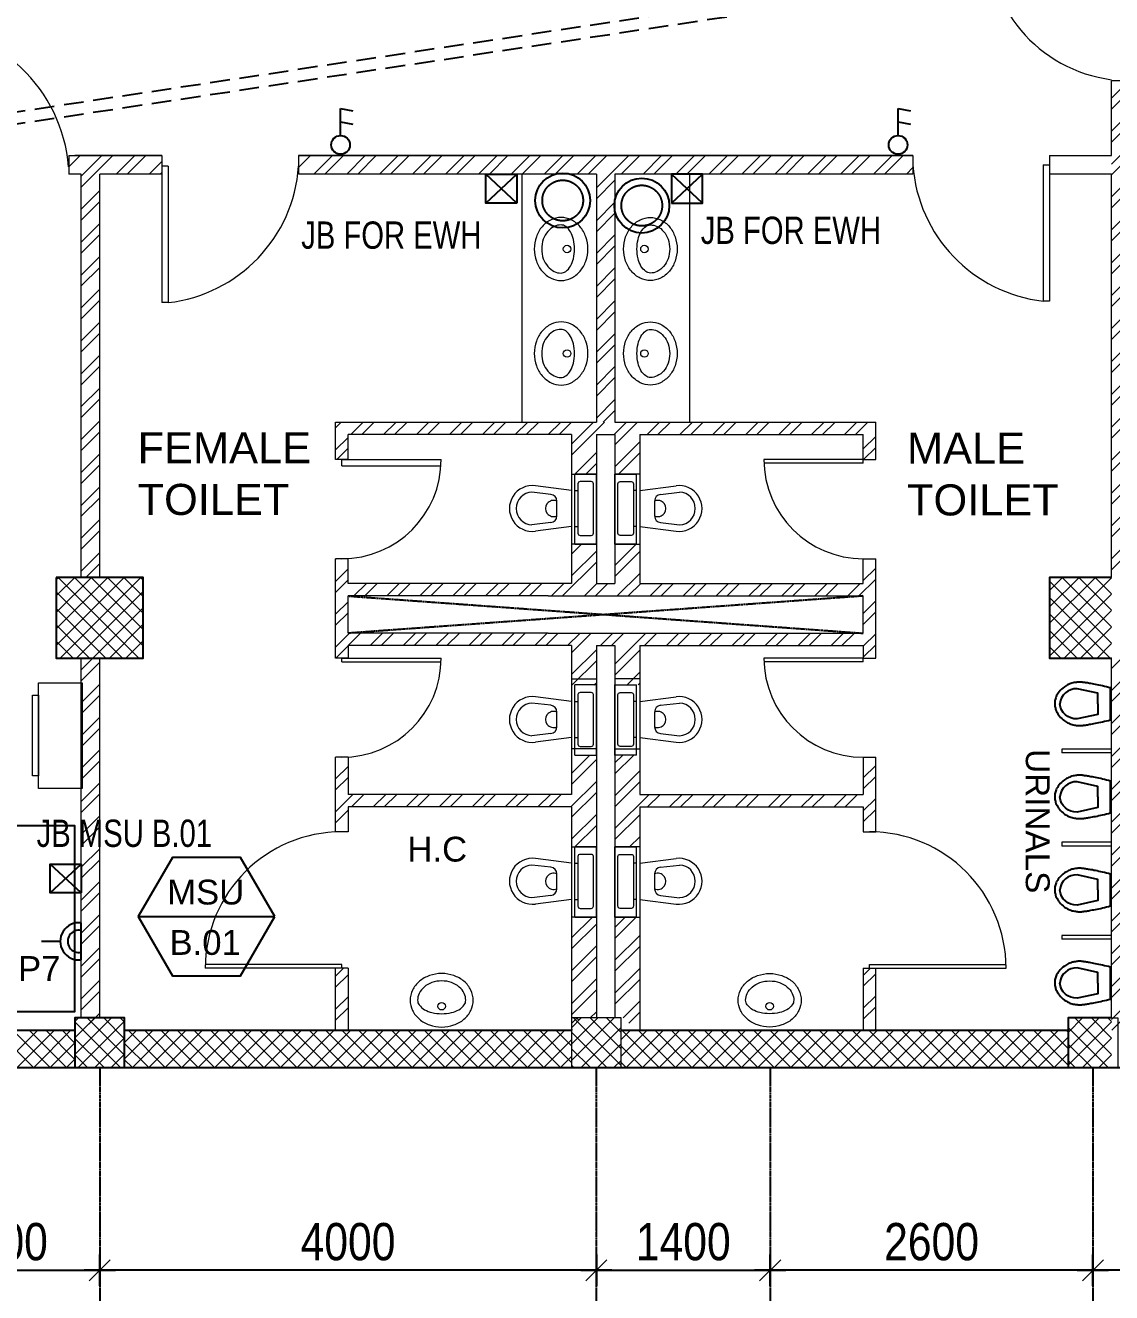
# Model space of a CAD drawing. Header units: inches. Extents: x 1070672 to 1191887, y 326920 to 401493.
# Drawn here: x 1112480 to 1121229, y 337745 to 347957 of the extents above; entities that cross this region are included whole.
import ezdxf

# ---------------------------------------------------------------- set-up
doc = ezdxf.new("R2010")
doc.units = ezdxf.units.IN
doc.header["$MEASUREMENT"] = 0
for name, pattern in [('CENTER', [50.8, 31.75, -6.35, 6.35, -6.35]), ('DOT2', [3.175, 0, -3.175]), ('HIDDEN', [9.525, 6.35, -3.175])]:
    doc.linetypes.add(name, pattern=pattern)
for name, color, linetype, lineweight in [('A-BLOCK', 43, 'Continuous', 13), ('A-CORD.PLUMB', 44, 'Continuous', 13), ('A-DOOR', 10, 'Continuous', 15), ('A-HATCH CONCRETE', 254, 'Continuous', 5), ('wall hatch', 252, 'Continuous', 0)]:
    doc.layers.add(name, color=color, linetype=linetype, lineweight=lineweight)
for name, color, linetype in [('AC-TEXT Equipment', 3, 'Continuous'), ('Axis', 9, 'CENTER'), ('dim-axis', 15, 'Continuous'), ('FFNEW', 252, 'Continuous'), ('LGT ELEC', 252, 'Continuous'), ('P-PIPE-DRA', 40, 'Continuous'), ('POWER', 71, 'Continuous'), ('POWER TEXT', 2, 'Continuous'), ('POWER-CIR-NO', 2, 'Continuous'), ('S-COL', 210, 'Continuous'), ('S-WALL', 1, 'Continuous'), ('SHAFT', 7, 'Continuous'), ('TAXT', 3, 'Continuous'), ('TEXT', 181, 'Continuous'), ('TOI', 30, 'Continuous')]:
    doc.layers.add(name, color=color, linetype=linetype)
doc.styles.add('ARIAL', font='ARIALN.TTF')
doc.styles.add('M1', font='multplno.shx', dxfattribs={"height": 0.2})
doc.styles.add('style1', font='arial.ttf')
doc.dimstyles.new('DIM-100', dxfattribs={"dimscale": 150, "dimtxt": 2, "dimasz": 1, "dimexe": 0.75, "dimexo": 1, "dimgap": 0.5, "dimtad": 1, "dimdec": 0, "dimzin": 11, "dimdsep": 46, "dimtxsty": 'ARIAL', "dimblk": 'R', "dimcen": 2.5, "dimdle": 1, "dimclrd": 256, "dimclre": 256, "dimclrt": 256, "dimazin": 0, "dimtfac": 1, "dimtdec": 0, "dimtix": 1, "dimtmove": 2, "dimatfit": 3, "dimldrblk": 'R', "dimtolj": 1, "dimtzin": 3, "dimlwd": -1, "dimlwe": 13, "dimarcsym": 0})
pattern_1 = [(45, (1099685.86, -131866.8), (-132.58252, 132.58252), []), (45, (1099774.24, -131866.8), (-132.58252, 132.58252), [])]
pattern_2 = [(45, (1099685.86, -131866.81), (-66.29126, 66.29126), []), (135, (1099685.86, -131866.81), (-66.29126, -66.29126), [])]
pattern_3 = [(45, (1099685.23, -131866.81), (-66.29126, 66.29126), []), (135, (1099685.23, -131866.81), (-66.29126, -66.29126), [])]

# ---------------------------------------------------------------- blocks, each defined once
blk = doc.blocks.new('R')
for p, q in [((0, -1.05), (0, 1.05)), ((-1.05, 0), (1.05, 0))]:
    blk.add_line(p, q)
at = {"color": 4, "lineweight": 13}
blk.add_line((-0.707, -0.707), (0.707, 0.707), dxfattribs=at)
blk = doc.blocks.new('*D95')
at = {"layer": 'Defpoints', "color": 0, "transparency": 16777216}
for p in [(1422494, 561167), (1424094, 561167), (1424094, 560825)]:
    blk.add_point(p, dxfattribs=at)
at = {"layer": 'dim-axis', "color": 251, "linetype": 'DOT2', "lineweight": 13, "transparency": 16777216}
for p, q in [((1422494, 561017), (1422494, 560712)), ((1424094, 561017), (1424094, 560712))]:
    blk.add_line(p, q, dxfattribs=at)
at = {"layer": 'dim-axis', "color": 251, "transparency": 16777216}
blk.add_line((1422614, 560825), (1423974, 560825), dxfattribs=at)
at = {"layer": 'dim-axis', "color": 251, "transparency": 16777216, "xscale": 120, "yscale": 120, "zscale": 120, "rotation": 180}
blk.add_blockref('R', (1422494, 560825), dxfattribs=at)
at = {"layer": 'dim-axis', "color": 251, "transparency": 16777216, "xscale": 120, "yscale": 120, "zscale": 120}
blk.add_blockref('R', (1424094, 560825), dxfattribs=at)
at = {"layer": 'dim-axis', "color": 251, "transparency": 16777216, "insert": (1423294, 561053), "char_height": 300, "attachment_point": 5, "style": 'ARIAL'}
blk.add_mtext('\\A1;1600', dxfattribs=at)
blk = doc.blocks.new('*D96')
at = {"layer": 'Defpoints', "color": 0, "transparency": 16777216}
for p in [(1429494, 561274), (1428094, 561167), (1429494, 560825)]:
    blk.add_point(p, dxfattribs=at)
at = {"layer": 'dim-axis', "color": 251, "linetype": 'DOT2', "lineweight": 13, "transparency": 16777216}
for p, q in [((1429494, 561124), (1429494, 560712)), ((1428094, 561017), (1428094, 560712))]:
    blk.add_line(p, q, dxfattribs=at)
at = {"layer": 'dim-axis', "color": 251, "transparency": 16777216}
blk.add_line((1428214, 560825), (1429374, 560825), dxfattribs=at)
at = {"layer": 'dim-axis', "color": 251, "transparency": 16777216, "xscale": 120, "yscale": 120, "zscale": 120, "rotation": 180}
blk.add_blockref('R', (1428094, 560825), dxfattribs=at)
at = {"layer": 'dim-axis', "color": 251, "transparency": 16777216, "xscale": 120, "yscale": 120, "zscale": 120}
blk.add_blockref('R', (1429494, 560825), dxfattribs=at)
at = {"layer": 'dim-axis', "color": 251, "transparency": 16777216, "insert": (1428794, 561053), "char_height": 300, "attachment_point": 5, "style": 'ARIAL'}
blk.add_mtext('\\A1;1400', dxfattribs=at)
blk = doc.blocks.new('*D124')
at = {"layer": 'Defpoints', "color": 0, "transparency": 16777216}
for p in [(1432094, 561773), (1436094, 561773), (1432094, 560825)]:
    blk.add_point(p, dxfattribs=at)
at = {"layer": 'dim-axis', "color": 251, "linetype": 'DOT2', "lineweight": 13, "transparency": 16777216}
for p, q in [((1432094, 561623), (1432094, 560712)), ((1436094, 561623), (1436094, 560712))]:
    blk.add_line(p, q, dxfattribs=at)
at = {"layer": 'dim-axis', "color": 251, "transparency": 16777216}
blk.add_line((1435974, 560825), (1432214, 560825), dxfattribs=at)
at = {"layer": 'dim-axis', "color": 251, "transparency": 16777216, "xscale": 120, "yscale": 120, "zscale": 120, "rotation": 180}
blk.add_blockref('R', (1432094, 560825), dxfattribs=at)
at = {"layer": 'dim-axis', "color": 251, "transparency": 16777216, "xscale": 120, "yscale": 120, "zscale": 120}
blk.add_blockref('R', (1436094, 560825), dxfattribs=at)
at = {"layer": 'dim-axis', "color": 251, "transparency": 16777216, "insert": (1434094, 561053), "char_height": 300, "attachment_point": 5, "style": 'ARIAL'}
blk.add_mtext('\\A1;4000', dxfattribs=at)
blk = doc.blocks.new('*D125')
at = {"layer": 'Defpoints', "color": 0, "transparency": 16777216}
for p in [(1429494, 561773), (1432094, 561773), (1429494, 560825)]:
    blk.add_point(p, dxfattribs=at)
at = {"layer": 'dim-axis', "color": 251, "linetype": 'DOT2', "lineweight": 13, "transparency": 16777216}
for p, q in [((1429494, 561623), (1429494, 560712)), ((1432094, 561623), (1432094, 560712))]:
    blk.add_line(p, q, dxfattribs=at)
at = {"layer": 'dim-axis', "color": 251, "transparency": 16777216}
blk.add_line((1431974, 560825), (1429614, 560825), dxfattribs=at)
at = {"layer": 'dim-axis', "color": 251, "transparency": 16777216, "xscale": 120, "yscale": 120, "zscale": 120, "rotation": 180}
blk.add_blockref('R', (1429494, 560825), dxfattribs=at)
at = {"layer": 'dim-axis', "color": 251, "transparency": 16777216, "xscale": 120, "yscale": 120, "zscale": 120}
blk.add_blockref('R', (1432094, 560825), dxfattribs=at)
at = {"layer": 'dim-axis', "color": 251, "transparency": 16777216, "insert": (1430794, 561053), "char_height": 300, "attachment_point": 5, "style": 'ARIAL'}
blk.add_mtext('\\A1;2600', dxfattribs=at)
blk = doc.blocks.new('*D126')
at = {"layer": 'Defpoints', "color": 0, "transparency": 16777216}
for p in [(1424094, 561773), (1428094, 561773), (1424094, 560825)]:
    blk.add_point(p, dxfattribs=at)
at = {"layer": 'dim-axis', "color": 251, "linetype": 'DOT2', "lineweight": 13, "transparency": 16777216}
for p, q in [((1424094, 561623), (1424094, 560712)), ((1428094, 561623), (1428094, 560712))]:
    blk.add_line(p, q, dxfattribs=at)
at = {"layer": 'dim-axis', "color": 251, "transparency": 16777216}
blk.add_line((1427974, 560825), (1424214, 560825), dxfattribs=at)
at = {"layer": 'dim-axis', "color": 251, "transparency": 16777216, "xscale": 120, "yscale": 120, "zscale": 120, "rotation": 180}
blk.add_blockref('R', (1424094, 560825), dxfattribs=at)
at = {"layer": 'dim-axis', "color": 251, "transparency": 16777216, "xscale": 120, "yscale": 120, "zscale": 120}
blk.add_blockref('R', (1428094, 560825), dxfattribs=at)
at = {"layer": 'dim-axis', "color": 251, "transparency": 16777216, "insert": (1426094, 561053), "char_height": 300, "attachment_point": 5, "style": 'ARIAL'}
blk.add_mtext('\\A1;4000', dxfattribs=at)
blk = doc.blocks.new('STGHG')
at = {"layer": 'A-DOOR'}
h = blk.add_hatch(dxfattribs=at)
h.set_pattern_fill('ANSI32', color=254, scale=500)
h.set_pattern_definition(pattern_1)
h.paths.add_polyline_path([(1117229, 283820), (1117079, 283820), (1117079, 281820), (1117229, 281820)])
h = blk.add_hatch(dxfattribs=at)
h.set_pattern_fill('ANSI37', color=254, scale=750)
h.set_pattern_definition([(45, (1099624.97, -131866.81), (-66.29126, 66.29126), []), (135, (1099624.97, -131866.81), (-66.29126, -66.29126), [])])
h.paths.add_polyline_path([(1116879, 276620), (1117279, 276620), (1117279, 277020), (1116879, 277020)])
at = {"layer": 'A-HATCH CONCRETE'}
h = blk.add_hatch(dxfattribs=at)
h.set_pattern_fill('ANSI37', color=254, scale=750)
h.set_pattern_definition(pattern_2)
h.paths.add_polyline_path([(1112729, 280570), (1112729, 279920), (1113429, 279920), (1113429, 280570)])
h = blk.add_hatch(dxfattribs=at)
h.set_pattern_fill('ANSI37', color=254, scale=750)
h.set_pattern_definition(pattern_2)
h.paths.add_polyline_path([(1121229, 280570), (1120729, 280570), (1120729, 279920), (1121229, 279920)])
h = blk.add_hatch(dxfattribs=at)
h.set_pattern_fill('ANSI37', color=254, scale=750)
h.set_pattern_definition(pattern_3)
h.paths.add_polyline_path([(1112879, 276620), (1113279, 276620), (1113279, 277020), (1112879, 277020)])
h = blk.add_hatch(dxfattribs=at)
h.set_pattern_fill('ANSI37', color=254, scale=750)
h.set_pattern_definition(pattern_3)
h.paths.add_polyline_path([(1121229, 276620), (1121229, 277020), (1120879, 277020), (1120879, 276620)])
at = {"layer": 'wall hatch', "ltscale": 500}
h = blk.add_hatch(dxfattribs=at)
h.set_pattern_fill('ANSI32', color=254, scale=500)
h.set_pattern_definition(pattern_1)
h.paths.add_polyline_path([(1113079, 283820), (1113579, 283820), (1113579, 283971), (1113043, 283970), (1112829, 283970), (1112829, 283820), (1112929, 283820), (1112929, 280570), (1113079, 280566)])
h = blk.add_hatch(dxfattribs=at)
h.set_pattern_fill('ANSI32', color=254, scale=500)
h.set_pattern_definition(pattern_1)
h.paths.add_polyline_path([(1119629, 283970), (1114679, 283970), (1114679, 283820), (1119629, 283820)])
h = blk.add_hatch(dxfattribs=at)
h.set_pattern_fill('ANSI32', color=254, scale=500)
h.set_pattern_definition([(45, (1099746.86, -131816.8), (-132.58252, 132.58252), []), (45, (1099835.24, -131816.8), (-132.58252, 132.58252), [])])
h.paths.add_polyline_path([(1119329, 281820), (1118540, 281820), (1118540, 281720), (1119229, 281720), (1119229, 281520), (1119329, 281520)])
h.paths.add_polyline_path([(1119329, 280720), (1119229, 280720), (1119229, 280520), (1118540, 280520), (1118540, 280420), (1119229, 280420), (1119229, 280120), (1118540, 280120), (1118540, 280020), (1119229, 280020), (1119229, 279920), (1119329, 279920)])
h.paths.add_polyline_path([(1119329, 277420), (1119279, 277420), (1119229, 277420), (1119229, 276920), (1119329, 276920)])
h.paths.add_polyline_path([(1115079, 277420), (1114979, 277420), (1114979, 276920), (1115079, 276920)])
h.paths.add_polyline_path([(1117079, 279820), (1117079, 279703), (1116879, 279703), (1116879, 279820)])
h.paths.add_polyline_path([(1117079, 278398), (1117079, 279703), (1117079, 279138), (1116879, 279138), (1116879, 278820), (1115079, 278820), (1115079, 279120), (1114979, 279120), (1114979, 278520), (1115079, 278520), (1115079, 278720), (1116879, 278720), (1116879, 278398)])
h.paths.add_polyline_path([(1117079, 277020), (1117079, 278398), (1117079, 277833), (1116879, 277833), (1116879, 277020)])
h.paths.add_polyline_path([(1117229, 278398), (1117229, 277020), (1117340, 277020), (1117340, 276920), (1117429, 276920), (1117429, 277833), (1117229, 277833)])
h.paths.add_polyline_path([(1117229, 279703), (1117229, 278398), (1117429, 278398), (1117429, 278720), (1119229, 278720), (1119229, 278520), (1119329, 278520), (1119329, 279120), (1119229, 279120), (1119229, 278820), (1117429, 278820), (1117429, 279138), (1117229, 279138)])
h.paths.add_polyline_path([(1117229, 279820), (1117229, 279703), (1117429, 279703), (1117429, 279820)])
h.paths.add_polyline_path([(1117229, 280020), (1117229, 279820), (1117429, 279820), (1117429, 280020), (1118540, 280020), (1118540, 280120), (1117140, 280120), (1117140, 280020)])
h.paths.add_polyline_path([(1117229, 281720), (1117229, 281403), (1117429, 281403), (1117429, 281720), (1118540, 281720), (1118540, 281820), (1117140, 281820), (1117140, 281720)])
h.paths.add_polyline_path([(1117229, 280838), (1117229, 280520), (1117140, 280520), (1117140, 280420), (1118540, 280420), (1118540, 280520), (1117429, 280520), (1117429, 280838), (1117229, 280838)])
h.paths.add_polyline_path([(1117079, 281403), (1117079, 281720), (1117140, 281720), (1117140, 281820), (1114979, 281820), (1114979, 281520), (1115079, 281520), (1115079, 281720), (1116879, 281720), (1116879, 281403)])
h.paths.add_polyline_path([(1117079, 280520), (1117079, 280838), (1116879, 280838), (1116879, 280520), (1115079, 280520), (1115079, 280720), (1114979, 280720), (1114979, 279920), (1115079, 279920), (1115079, 280020), (1116879, 280020), (1116879, 279820), (1117079, 279820), (1117079, 280020), (1117140, 280020), (1117140, 280120), (1115079, 280120), (1115079, 280420), (1117140, 280420), (1117140, 280520)])
h = blk.add_hatch(dxfattribs=at)
h.set_pattern_fill('ANSI32', color=254, scale=500)
h.set_pattern_definition(pattern_1)
h.paths.add_polyline_path([(1113079, 279920), (1112929, 279920), (1112929, 276970), (1113079, 276970)])
at = {"layer": 'A-BLOCK', "color": 254, "ltscale": 100}
for p, q in [((1121429, 284571), (1121229, 284571)), ((1121229, 283970), (1121229, 284571)), ((1112829, 283970), (1112829, 283820)), ((1112829, 283970), (1113579, 283970)), ((1113043, 283970), (1112879, 283970)), ((1113579, 283970), (1113043, 283970)), ((1113579, 283970), (1113579, 283820)), ((1119629, 283970), (1114679, 283970)), ((1114679, 283970), (1114679, 283820)), ((1114679, 283970), (1119629, 283970)), ((1119629, 283970), (1119629, 283820)), ((1120729, 283970), (1120729, 283820)), ((1120729, 283970), (1121229, 283970)), ((1112929, 283820), (1112829, 283820)), ((1112929, 280570), (1112929, 283820)), ((1113079, 280570), (1113079, 283820)), ((1113579, 283820), (1113079, 283820)), ((1117079, 283820), (1114679, 283820)), ((1119629, 283820), (1117229, 283820)), ((1121229, 283820), (1120729, 283820)), ((1121229, 280570), (1121229, 283820)), ((1114979, 281520), (1114979, 281820)), ((1114979, 281820), (1117079, 281820)), ((1117229, 281820), (1119329, 281820)), ((1119329, 281520), (1119329, 281820)), ((1116879, 281720), (1115079, 281720)), ((1115079, 281520), (1115079, 281720)), ((1116879, 281720), (1116879, 280520)), ((1117079, 281720), (1117079, 280520)), ((1117229, 281720), (1117229, 280520)), ((1117429, 281720), (1117429, 280520)), ((1117429, 281720), (1119229, 281720)), ((1119229, 281520), (1119229, 281720)), ((1115079, 281520), (1114979, 281520)), ((1119229, 281520), (1119329, 281520)), ((1117080, 281403), (1116906, 281403, 0)), ((1116906, 280838, 0), (1116906, 281403, 0)), ((1117079, 280838), (1117079, 281403)), ((1117229, 281403), (1117403, 281403, 0)), ((1117229, 280838), (1117229, 281403)), ((1117403, 280838, 0), (1117403, 281403, 0)), ((1116713, 281239, 0), (1116560, 281256, 0)), ((1116880, 281271, 0), (1116588, 281308, 0)), ((1116906, 281271, 0), (1116931, 281271, 0)), ((1117403, 281271, 0), (1117378, 281271, 0)), ((1117429, 281271, 0), (1117721, 281308, 0)), ((1117596, 281239, 0), (1117749, 281256, 0)), ((1116760, 281065, 0), (1116760, 281185, 0)), ((1117549, 281065, 0), (1117549, 281185, 0)), ((1116713, 281011, 0), (1116560, 280994, 0)), ((1116880, 280980, 0), (1116588, 280942, 0)), ((1116906, 280980, 0), (1116931, 280980, 0)), ((1117403, 280980, 0), (1117378, 280980, 0)), ((1117429, 280980, 0), (1117721, 280942, 0)), ((1117596, 281011, 0), (1117749, 280994, 0)), ((1116906, 280838, 0), (1117079, 280838)), ((1117403, 280838, 0), (1117229, 280838)), ((1114979, 279920), (1114979, 280720)), ((1115079, 280720), (1114979, 280720)), ((1115079, 280520), (1115079, 280720)), ((1119229, 280520), (1119229, 280720)), ((1119229, 280720), (1119329, 280720)), ((1119329, 279920), (1119329, 280720)), ((1116879, 280520), (1115079, 280520)), ((1117079, 280520), (1117229, 280520)), ((1117429, 280520), (1119229, 280520)), ((1115079, 280120), (1115079, 280420)), ((1116690, 280420), (1115079, 280420)), ((1116690, 280420), (1119229, 280420)), ((1119229, 280120), (1119229, 280420)), ((1116690, 280120), (1115079, 280120)), ((1116690, 280120), (1119229, 280120)), ((1112929, 277020), (1112929, 279920)), ((1113079, 277020), (1113079, 279920)), ((1115079, 279920), (1114979, 279920)), ((1116879, 280020), (1115079, 280020)), ((1115079, 280020), (1115079, 279920)), ((1116879, 280020), (1116879, 278820)), ((1117079, 280020), (1117079, 277020)), ((1117079, 280020), (1117229, 280020)), ((1117229, 280020), (1117229, 277020)), ((1117429, 280020), (1117429, 278820)), ((1117429, 280020), (1119229, 280020)), ((1119229, 280020), (1119229, 279920)), ((1119229, 279920), (1119329, 279920)), ((1121229, 277020), (1121229, 279920)), ((1121229, 277020), (1121229, 279920)), ((1121229, 277020), (1121229, 279920)), ((1117080, 279703), (1116906, 279703, 0)), ((1116906, 279138, 0), (1116906, 279703, 0)), ((1117079, 279138), (1117079, 279703)), ((1117229, 279703), (1117403, 279703, 0)), ((1117229, 279138), (1117229, 279703)), ((1117403, 279138, 0), (1117403, 279703, 0)), ((1116713, 279539, 0), (1116560, 279556, 0)), ((1116880, 279571, 0), (1116588, 279608, 0)), ((1116906, 279571, 0), (1116931, 279571, 0)), ((1117403, 279571, 0), (1117378, 279571, 0)), ((1117429, 279571, 0), (1117721, 279608, 0)), ((1117596, 279539, 0), (1117749, 279556, 0)), ((1116760, 279365, 0), (1116760, 279485, 0)), ((1117549, 279365, 0), (1117549, 279485, 0)), ((1116713, 279311, 0), (1116560, 279294, 0)), ((1117596, 279311, 0), (1117749, 279294, 0)), ((1116880, 279280, 0), (1116588, 279242, 0)), ((1116906, 279280, 0), (1116931, 279280, 0)), ((1117403, 279280, 0), (1117378, 279280, 0)), ((1117429, 279280, 0), (1117721, 279242, 0)), ((1114979, 278520), (1114979, 279120)), ((1115079, 279120), (1114979, 279120)), ((1115079, 279120), (1115079, 278820)), ((1116906, 279138, 0), (1117079, 279138)), ((1117403, 279138, 0), (1117229, 279138)), ((1119229, 279120), (1119229, 278820)), ((1119229, 279120), (1119329, 279120)), ((1119329, 278520), (1119329, 279120)), ((1121229, 279185), (1120829, 279185)), ((1120829, 279185), (1120829, 279155)), ((1121229, 279155), (1120829, 279155)), ((1116879, 278820), (1115079, 278820)), ((1117429, 278820), (1119229, 278820)), ((1116879, 278720), (1115079, 278720)), ((1115079, 278720), (1115079, 278520)), ((1116879, 278720), (1116879, 276920)), ((1117429, 278720), (1117429, 276920)), ((1117429, 278720), (1119229, 278720)), ((1119229, 278720), (1119229, 278520)), ((1115079, 278520), (1114979, 278520)), ((1119229, 278520), (1119329, 278520)), ((1117080, 278398), (1116906, 278398, 0)), ((1116906, 277833, 0), (1116906, 278398, 0)), ((1117079, 277833), (1117079, 278398)), ((1117229, 278398), (1117403, 278398, 0)), ((1117229, 277833), (1117229, 278398)), ((1117403, 277833, 0), (1117403, 278398, 0)), ((1121229, 278435), (1120829, 278435)), ((1120829, 278435), (1120829, 278405)), ((1121229, 278405), (1120829, 278405)), ((1116880, 278266, 0), (1116588, 278304, 0)), ((1117429, 278266, 0), (1117721, 278304, 0)), ((1116713, 278235, 0), (1116560, 278252, 0)), ((1116906, 278266, 0), (1116931, 278266, 0)), ((1117403, 278266, 0), (1117378, 278266, 0)), ((1117596, 278235, 0), (1117749, 278252, 0)), ((1116760, 278060, 0), (1116760, 278181, 0)), ((1117549, 278060, 0), (1117549, 278181, 0)), ((1116713, 278007, 0), (1116560, 277989, 0)), ((1117596, 278007, 0), (1117749, 277989, 0)), ((1116880, 277975, 0), (1116588, 277937, 0)), ((1116906, 277975, 0), (1116931, 277975, 0)), ((1117403, 277975, 0), (1117378, 277975, 0)), ((1117429, 277975, 0), (1117721, 277937, 0)), ((1116906, 277833, 0), (1117079, 277833)), ((1117403, 277833, 0), (1117229, 277833)), ((1121229, 277685), (1120829, 277685)), ((1120829, 277685), (1120829, 277655)), ((1121229, 277655), (1120829, 277655)), ((1114979, 276920), (1114979, 277420)), ((1115079, 277420), (1114979, 277420)), ((1115079, 277420), (1115079, 276920)), ((1119229, 277420), (1119229, 276920)), ((1119229, 277420), (1119329, 277420)), ((1119329, 276920), (1119329, 277420))]:
    blk.add_line(p, q, dxfattribs=at)
for points in [[(1116879, 281403), (1117079, 281403), (1117079, 280838), (1116879, 280838)], [(1117429, 281403), (1117229, 281403), (1117229, 280838), (1117429, 280838)], [(1116879, 279753), (1117079, 279753), (1117079, 279188), (1116879, 279188)], [(1117429, 279753), (1117229, 279753), (1117229, 279188), (1117429, 279188)], [(1116879, 278398), (1117079, 278398), (1117079, 277833), (1116879, 277833)], [(1117429, 278398), (1117229, 278398), (1117229, 277833), (1117429, 277833)]]:
    blk.add_lwpolyline(points, dxfattribs=at)
at = {"layer": 'A-BLOCK', "color": 254, "ltscale": 100, "elevation": 0}
for points in [[(1117038, 281342), (1116949, 281342, 0.414214), (1116931, 281325), (1116931, 280925, 0.414214), (1116949, 280908), (1117038, 280908, 0.414214), (1117055, 280925), (1117055, 281325, 0.414214)], [(1117271, 281342), (1117360, 281342, -0.414214), (1117378, 281325), (1117378, 280925, -0.414214), (1117360, 280908), (1117271, 280908, -0.414214), (1117253, 280925), (1117253, 281325, -0.414214)], [(1117038, 279642), (1116949, 279642, 0.414214), (1116931, 279625), (1116931, 279225, 0.414214), (1116949, 279208), (1117038, 279208, 0.414214), (1117055, 279225), (1117055, 279625, 0.414214)], [(1117271, 279642), (1117360, 279642, -0.414214), (1117378, 279625), (1117378, 279225, -0.414214), (1117360, 279208), (1117271, 279208, -0.414214), (1117253, 279225), (1117253, 279625, -0.414214)], [(1117038, 278338), (1116949, 278338, 0.414214), (1116931, 278321), (1116931, 277921, 0.414214), (1116949, 277903), (1117038, 277903, 0.414214), (1117055, 277921), (1117055, 278321, 0.414214)], [(1117271, 278338), (1117360, 278338, -0.414214), (1117378, 278321), (1117378, 277921, -0.414214), (1117360, 277903), (1117271, 277903, -0.414214), (1117253, 277921), (1117253, 278321, -0.414214)]]:
    blk.add_lwpolyline(points, format="xyb", close=True, dxfattribs=at)
at = {"layer": 'A-BLOCK', "color": 254, "ltscale": 100}
for centre, radius, start, end in [((1116564, 281125, 0), 185, 82.6245, 277.3742), ((1116564, 281125, 0), 131, 91.6848, 179.9994), ((1117745, 281125, 0), 185, 262.6258, 97.3755), ((1117745, 281125, 0), 131, 0.0006, 88.3152), ((1116735, 281125, 0), 65.3, 67.0681, 292.9306), ((1116706, 281185, 0), 54.4, 359.9994, 82.6245), ((1117603, 281185, 0), 54.4, 97.3755, 180.0006), ((1117574, 281125, 0), 65.3, 247.0694, 112.9319), ((1116564, 281125, 0), 131, 179.9994, 268.3139), ((1116706, 281065, 0), 54.4, 277.3742, 359.9994), ((1117603, 281065, 0), 54.4, 180.0006, 262.6258), ((1117745, 281125, 0), 131, 271.6861, 0.0006), ((1116564, 279425, 0), 185, 82.6245, 277.3742), ((1116564, 279425, 0), 131, 91.6848, 179.9994), ((1116706, 279485, 0), 54.4, 359.9994, 82.6245), ((1117603, 279485, 0), 54.4, 97.3755, 180.0006), ((1117745, 279425, 0), 185, 262.6258, 97.3755), ((1117745, 279425, 0), 131, 0.0006, 88.3152), ((1116564, 279425, 0), 131, 179.9994, 268.3139), ((1116735, 279425, 0), 65.3, 67.0681, 292.9306), ((1117574, 279425, 0), 65.3, 247.0694, 112.9319), ((1117745, 279425, 0), 131, 271.6861, 0.0006), ((1116706, 279365, 0), 54.4, 277.3742, 359.9994), ((1117603, 279365, 0), 54.4, 180.0006, 262.6258), ((1116564, 278121, 0), 185, 82.6245, 277.3742), ((1117745, 278121, 0), 185, 262.6258, 97.3755), ((1116564, 278121, 0), 131, 91.6848, 179.9994), ((1116735, 278121, 0), 65.3, 67.0681, 292.9306), ((1116706, 278181, 0), 54.4, 359.9994, 82.6245), ((1117603, 278181, 0), 54.4, 97.3755, 180.0006), ((1117574, 278121, 0), 65.3, 247.0694, 112.9319), ((1117745, 278121, 0), 131, 0.0006, 88.3152), ((1116564, 278121, 0), 131, 179.9994, 268.3139), ((1117745, 278121, 0), 131, 271.6861, 0.0006), ((1116706, 278060, 0), 54.4, 277.3742, 359.9994), ((1117603, 278060, 0), 54.4, 180.0006, 262.6258)]:
    blk.add_arc(centre, radius, start, end, dxfattribs=at)
at = {"layer": 'A-DOOR', "color": 254}
for p, q in [((1113579, 283883), (1113579, 282785)), ((1113629, 283883), (1113579, 283883)), ((1113629, 283883), (1113629, 282785)), ((1116479, 283822), (1116479, 281820)), ((1117079, 283820), (1117079, 281820)), ((1117229, 283820), (1117229, 281820)), ((1117829, 283822), (1117829, 281820)), ((1120679, 283895), (1120679, 282797)), ((1120679, 283895), (1120729, 283895)), ((1120729, 283895), (1120729, 282797)), ((1113629, 282785), (1113579, 282785)), ((1120729, 282797), (1120679, 282797)), ((1117079, 281720), (1117229, 281720)), ((1115029, 281520), (1115829, 281520)), ((1115029, 281470), (1115029, 281520)), ((1115029, 281470), (1115829, 281470)), ((1119229, 281520), (1118429, 281520)), ((1119229, 281490), (1118429, 281490)), ((1119229, 281490), (1119229, 281520)), ((1115029, 279920), (1115829, 279920)), ((1115029, 279890), (1115029, 279920)), ((1119229, 279920), (1118429, 279920)), ((1119229, 279890), (1119229, 279920)), ((1115029, 279890), (1115829, 279890)), ((1119229, 279890), (1118429, 279890)), ((1115029, 277450), (1113929, 277450)), ((1115029, 277420), (1113929, 277420)), ((1115029, 277420), (1115029, 277450)), ((1119279, 277450), (1120379, 277450)), ((1119279, 277420), (1120379, 277420)), ((1119280, 277420), (1119280, 277450)), ((1116879, 276976), (1116924, 277020)), ((1116940, 276999), (1116919, 277020)), ((1117052, 277020), (1117052, 277020)), ((1117057, 277020), (1117057, 277020)), ((1117184, 277020), (1117184, 277020)), ((1117189, 277020), (1117189, 277020)), ((1115463, 276620), (1115763, 276920)), ((1115861, 276620), (1115561, 276920)), ((1115596, 276620), (1115896, 276920)), ((1115993, 276620), (1115693, 276920)), ((1115729, 276620), (1116029, 276920)), ((1116126, 276620), (1115826, 276920)), ((1115861, 276620), (1116161, 276920)), ((1116258, 276620), (1115958, 276920)), ((1115994, 276620), (1116294, 276920)), ((1116391, 276620), (1116091, 276920)), ((1116126, 276620), (1116426, 276920)), ((1116524, 276620), (1116224, 276920)), ((1116259, 276620), (1116559, 276920)), ((1116656, 276620), (1116356, 276920)), ((1116392, 276620), (1116692, 276920)), ((1116789, 276620), (1116489, 276920)), ((1116524, 276620), (1116824, 276920)), ((1116879, 276662), (1116621, 276920)), ((1116879, 276795), (1116754, 276920)), ((1116886, 276920), (1116879, 276927)), ((1117279, 276845), (1117354, 276920)), ((1117279, 276713), (1117487, 276920)), ((1117584, 276620), (1117284, 276920)), ((1117320, 276620), (1117620, 276920)), ((1117717, 276620), (1117417, 276920)), ((1117452, 276620), (1117752, 276920)), ((1117849, 276620), (1117549, 276920)), ((1117585, 276620), (1117885, 276920)), ((1117982, 276620), (1117682, 276920)), ((1117717, 276620), (1118017, 276920)), ((1118115, 276620), (1117815, 276920)), ((1117850, 276620), (1118150, 276920)), ((1118247, 276620), (1117947, 276920)), ((1117983, 276620), (1118283, 276920)), ((1118380, 276620), (1118080, 276920)), ((1118115, 276620), (1118415, 276920)), ((1118512, 276620), (1118212, 276920)), ((1118248, 276620), (1118548, 276920)), ((1118645, 276620), (1118345, 276920)), ((1118380, 276620), (1118680, 276920)), ((1118777, 276620), (1118477, 276920)), ((1118513, 276620), (1118813, 276920)), ((1118910, 276620), (1118610, 276920)), ((1118645, 276620), (1118945, 276920)), ((1119043, 276620), (1118743, 276920)), ((1118778, 276620), (1119078, 276920)), ((1119175, 276620), (1118875, 276920)), ((1116657, 276620), (1116879, 276843)), ((1117452, 276620), (1117279, 276792)), ((1116789, 276620), (1116879, 276710)), ((1117319, 276620), (1117279, 276660))]:
    blk.add_line(p, q, dxfattribs=at)
for points in [[(1116795, 282962, 0.113803), (1116876, 282981, 0.103571), (1116948, 283037, 0.091769), (1116994, 283117, 0.084871), (1117011, 283216, 0.084871), (1116994, 283315, 0.091769), (1116948, 283396, 0.103571), (1116876, 283452, 0.113803), (1116795, 283470, 0.113803), (1116714, 283452, 0.103571), (1116642, 283396, 0.091769), (1116596, 283315, 0.084871), (1116579, 283216, 0.084871), (1116596, 283117, 0.091769), (1116642, 283037, 0.103571), (1116714, 282981, 0.113803)], [(1117514, 282962, -0.113803), (1117433, 282981, -0.103571), (1117361, 283037, -0.091769), (1117315, 283117, -0.084871), (1117298, 283216, -0.084871), (1117315, 283315, -0.091769), (1117361, 283396, -0.103571), (1117433, 283452, -0.113803), (1117514, 283470, -0.113803), (1117595, 283452, -0.103571), (1117667, 283396, -0.091769), (1117713, 283315, -0.084871), (1117730, 283216, -0.084871), (1117713, 283117, -0.091769), (1117667, 283037, -0.103571), (1117595, 282981, -0.113803)], [(1116795, 282120, 0.113803), (1116876, 282139, 0.103571), (1116948, 282195, 0.091769), (1116994, 282275, 0.084871), (1117011, 282374, 0.084871), (1116994, 282473, 0.091769), (1116948, 282554, 0.103571), (1116876, 282610, 0.113803), (1116795, 282628, 0.113803), (1116714, 282610, 0.103571), (1116642, 282554, 0.091769), (1116596, 282473, 0.084871), (1116579, 282374, 0.084871), (1116596, 282275, 0.091769), (1116642, 282195, 0.103571), (1116714, 282139, 0.113803)], [(1117514, 282120, -0.113803), (1117433, 282139, -0.103571), (1117361, 282195, -0.091769), (1117315, 282275, -0.084871), (1117298, 282374, -0.084871), (1117315, 282473, -0.091769), (1117361, 282554, -0.103571), (1117433, 282610, -0.113803), (1117514, 282628, -0.113803), (1117595, 282610, -0.103571), (1117667, 282554, -0.091769), (1117713, 282473, -0.084871), (1117730, 282374, -0.084871), (1117713, 282275, -0.091769), (1117667, 282195, -0.103571), (1117595, 282139, -0.113803)], [(1115579, 277162, 0.113803), (1115598, 277081, 0.103571), (1115654, 277009, 0.091769), (1115735, 276963, 0.084871), (1115833, 276946, 0.084871), (1115932, 276963, 0.091769), (1116013, 277009, 0.103571), (1116069, 277081, 0.113803), (1116087, 277162, 0.113803), (1116069, 277243, 0.103571), (1116013, 277315, 0.091769), (1115932, 277361, 0.084871), (1115833, 277378, 0.084871), (1115735, 277361, 0.091769), (1115654, 277315, 0.103571), (1115598, 277243, 0.113803)], [(1118729, 277162, -0.113803), (1118711, 277081, -0.103571), (1118655, 277009, -0.091769), (1118574, 276963, -0.084871), (1118475, 276946, -0.084871), (1118377, 276963, -0.091769), (1118296, 277009, -0.103571), (1118240, 277081, -0.113803), (1118221, 277162, -0.113803), (1118240, 277243, -0.103571), (1118296, 277315, -0.091769), (1118377, 277361, -0.084871), (1118475, 277378, -0.084871), (1118574, 277361, -0.091769), (1118655, 277315, -0.103571), (1118711, 277243, -0.113803)]]:
    blk.add_lwpolyline(points, format="xyb", close=True, dxfattribs=at)
for points in [[(1116795, 283410, 0.113803), (1116740, 283398, 0.103571), (1116688, 283357, 0.091769), (1116652, 283295, 0.084871), (1116639, 283216, 0.084871), (1116652, 283137, 0.091769), (1116688, 283076, 0.103571), (1116740, 283035, 0.113803), (1116795, 283022, 0.113803)], [(1116795, 283022, 0.161298), (1116832, 283035, 0.106182), (1116871, 283079, 0.070452), (1116894, 283138, 0.056719), (1116903, 283216, 0.056719), (1116894, 283294, 0.070452), (1116871, 283354, 0.106182), (1116832, 283398, 0.161298), (1116795, 283410, 0.161298)], [(1117514, 283022, -0.161298), (1117477, 283035, -0.106182), (1117438, 283079, -0.070452), (1117415, 283138, -0.056719), (1117406, 283216, -0.056719), (1117415, 283294, -0.070452), (1117438, 283354, -0.106182), (1117477, 283398, -0.161298), (1117514, 283410, -0.161298)], [(1117514, 283410, -0.113803), (1117569, 283398, -0.103571), (1117621, 283357, -0.091769), (1117657, 283295, -0.084871), (1117670, 283216, -0.084871), (1117657, 283137, -0.091769), (1117621, 283076, -0.103571), (1117569, 283035, -0.113803), (1117514, 283022, -0.113803)], [(1116795, 282568, 0.113803), (1116740, 282556, 0.103571), (1116688, 282515, 0.091769), (1116652, 282453, 0.084871), (1116639, 282374, 0.084871), (1116652, 282295, 0.091769), (1116688, 282233, 0.103571), (1116740, 282193, 0.113803), (1116795, 282180, 0.113803)], [(1116795, 282180, 0.161298), (1116832, 282193, 0.106182), (1116871, 282237, 0.070452), (1116894, 282296, 0.056719), (1116903, 282374, 0.056719), (1116894, 282452, 0.070452), (1116871, 282511, 0.106182), (1116832, 282556, 0.161298), (1116795, 282568, 0.161298)], [(1117514, 282180, -0.161298), (1117477, 282193, -0.106182), (1117438, 282237, -0.070452), (1117415, 282296, -0.056719), (1117406, 282374, -0.056719), (1117415, 282452, -0.070452), (1117438, 282511, -0.106182), (1117477, 282556, -0.161298), (1117514, 282568, -0.161298)], [(1117514, 282568, -0.113803), (1117569, 282556, -0.103571), (1117621, 282515, -0.091769), (1117657, 282453, -0.084871), (1117670, 282374, -0.084871), (1117657, 282295, -0.091769), (1117621, 282233, -0.103571), (1117569, 282193, -0.113803), (1117514, 282180, -0.113803)], [(1116027, 277162, 0.113803), (1116015, 277217, 0.103571), (1115974, 277269, 0.091769), (1115913, 277305, 0.084871), (1115833, 277318, 0.084871), (1115754, 277305, 0.091769), (1115693, 277269, 0.103571), (1115652, 277217, 0.113803), (1115639, 277162, 0.113803)], [(1118281, 277162, -0.113803), (1118294, 277217, -0.103571), (1118335, 277269, -0.091769), (1118396, 277305, -0.084871), (1118475, 277318, -0.084871), (1118555, 277305, -0.091769), (1118616, 277269, -0.103571), (1118657, 277217, -0.113803), (1118669, 277162, -0.113803)], [(1115639, 277162, 0.161298), (1115652, 277125, 0.106182), (1115696, 277086, 0.070452), (1115755, 277063, 0.056719), (1115833, 277054, 0.056719), (1115912, 277063, 0.070452), (1115971, 277086, 0.106182), (1116015, 277125, 0.161298), (1116027, 277162, 0.161298)], [(1118669, 277162, -0.161298), (1118657, 277125, -0.106182), (1118613, 277086, -0.070452), (1118554, 277063, -0.056719), (1118475, 277054, -0.056719), (1118397, 277063, -0.070452), (1118338, 277086, -0.106182), (1118294, 277125, -0.161298), (1118281, 277162, -0.161298)]]:
    blk.add_lwpolyline(points, format="xyb", dxfattribs=at)
blk.add_lwpolyline([(1116879, 276620), (1117279, 276620), (1117279, 277020), (1116879, 277020)], close=True, dxfattribs=at)
for centre in [(1116843, 283216), (1117466, 283216), (1116843, 282374), (1117466, 282374), (1115833, 277114), (1118475, 277114)]:
    blk.add_circle(centre, 30, dxfattribs=at)
for centre, radius, start, end in [((1121376, 285720), 1149, 177.6685, 262.6691), ((1111596, 283777), 1237, 4.6791, 88.4526), ((1113497, 283963), 1186, 276.4333, 356.1269), ((1120812, 283975), 1186, 183.8731, 263.5667), ((1115029, 281520), 800, 270, 0), ((1119229, 281520), 800, 180, 270), ((1115029, 279920), 800, 270, 0), ((1119229, 279920), 800, 180, 270), ((1115029, 277420), 1100, 90, 180), ((1119279, 277420), 1100, 0, 90)]:
    blk.add_arc(centre, radius, start, end, dxfattribs=at)
at = {"layer": 'A-HATCH CONCRETE', "color": 254, "linetype": 'Continuous'}
for p, q in [((1120879, 276997), (1120879, 276998)), ((1112546, 276620), (1112246, 276920)), ((1112281, 276620), (1112581, 276920)), ((1112679, 276620), (1112379, 276920)), ((1112414, 276620), (1112714, 276920)), ((1112811, 276620), (1112511, 276920)), ((1112547, 276620), (1112847, 276920)), ((1112879, 276685), (1112644, 276920)), ((1112879, 276817), (1112776, 276920)), ((1113279, 276823), (1113377, 276920)), ((1113279, 276690), (1113510, 276920)), ((1113607, 276620), (1113307, 276920)), ((1113342, 276620), (1113642, 276920)), ((1113739, 276620), (1113439, 276920)), ((1113475, 276620), (1113775, 276920)), ((1113872, 276620), (1113572, 276920)), ((1113607, 276620), (1113907, 276920)), ((1114004, 276620), (1113704, 276920)), ((1113740, 276620), (1114040, 276920)), ((1114137, 276620), (1113837, 276920)), ((1113872, 276620), (1114172, 276920)), ((1114270, 276620), (1113970, 276920)), ((1114005, 276620), (1114305, 276920)), ((1114402, 276620), (1114102, 276920)), ((1114138, 276620), (1114438, 276920)), ((1114535, 276620), (1114235, 276920)), ((1114270, 276620), (1114570, 276920)), ((1114667, 276620), (1114367, 276920)), ((1114403, 276620), (1114703, 276920)), ((1114800, 276620), (1114500, 276920)), ((1114535, 276620), (1114835, 276920)), ((1114933, 276620), (1114633, 276920)), ((1114668, 276620), (1114968, 276920)), ((1115065, 276620), (1114765, 276920)), ((1114801, 276620), (1115101, 276920)), ((1115198, 276620), (1114898, 276920)), ((1114933, 276620), (1115233, 276920)), ((1115330, 276620), (1115030, 276920)), ((1115066, 276620), (1115366, 276920)), ((1115463, 276620), (1115163, 276920)), ((1115198, 276620), (1115498, 276920)), ((1115595, 276620), (1115295, 276920)), ((1115331, 276620), (1115631, 276920)), ((1115728, 276620), (1115428, 276920)), ((1118911, 276620), (1119211, 276920)), ((1119308, 276620), (1119008, 276920)), ((1119043, 276620), (1119343, 276920)), ((1119440, 276620), (1119140, 276920)), ((1119176, 276620), (1119476, 276920)), ((1119573, 276620), (1119273, 276920)), ((1119308, 276620), (1119608, 276920)), ((1119706, 276620), (1119406, 276920)), ((1119441, 276620), (1119741, 276920)), ((1119838, 276620), (1119538, 276920)), ((1119574, 276620), (1119874, 276920)), ((1119971, 276620), (1119671, 276920)), ((1119706, 276620), (1120006, 276920)), ((1120103, 276620), (1119803, 276920)), ((1119839, 276620), (1120139, 276920)), ((1120236, 276620), (1119936, 276920)), ((1119971, 276620), (1120271, 276920)), ((1120368, 276620), (1120068, 276920)), ((1120104, 276620), (1120404, 276920)), ((1120501, 276620), (1120201, 276920)), ((1120236, 276620), (1120536, 276920)), ((1120634, 276620), (1120334, 276920)), ((1120369, 276620), (1120669, 276920)), ((1120766, 276620), (1120466, 276920)), ((1120502, 276620), (1120802, 276920)), ((1120879, 276640), (1120599, 276920)), ((1120634, 276620), (1120879, 276865)), ((1120879, 276773), (1120731, 276920)), ((1120879, 276905), (1120864, 276920)), ((1112679, 276620), (1112879, 276820)), ((1113474, 276620), (1113279, 276815)), ((1112812, 276620), (1112879, 276688)), ((1113342, 276620), (1113279, 276682)), ((1120767, 276620), (1120879, 276732))]:
    blk.add_line(p, q, dxfattribs=at)
at = {"layer": 'P-PIPE-DRA', "color": 254, "ltscale": 0.1}
blk.add_lwpolyline([(1111375, 278570), (1112875, 278570), (1112875, 277070), (1111375, 277070)], close=True, dxfattribs=at)
at = {"layer": 'S-COL', "color": 254, "linetype": 'ByBlock'}
for points in [[(1112729, 280570), (1112729, 279920), (1113429, 279920), (1113429, 280570)], [(1112879, 276620), (1113279, 276620), (1113279, 277020), (1112879, 277020)]]:
    blk.add_lwpolyline(points, close=True, dxfattribs=at)
for points in [[(1121229, 280570), (1120729, 280570), (1120729, 279920), (1121229, 279920)], [(1121229, 277020), (1120879, 277020), (1120879, 276620), (1121279, 276620)]]:
    blk.add_lwpolyline(points, dxfattribs=at)
at = {"layer": 'S-WALL', "color": 254}
for points in [[(1109169, 311646), (1109169, 311646), (1106874, 276620), (1157004, 276620), (1158796, 304563), (1144830, 306556)], [(1109279, 276920), (1112879, 276920)], [(1113279, 276920), (1116879, 276920)], [(1117279, 276920), (1120879, 276920)]]:
    blk.add_lwpolyline(points, dxfattribs=at)
at = {"layer": 'SHAFT', "color": 254, "linetype": 'HIDDEN'}
for p, q in [((1115079, 280420), (1119229, 280120)), ((1119229, 280420), (1115079, 280120))]:
    blk.add_line(p, q, dxfattribs=at)
at = {"layer": 'TOI', "color": 254}
for points in [[(1120771, 279565), (1120771, 279560), (1120771, 279556), (1120771, 279553), (1120771, 279551), (1120771, 279551), (1120771, 279550), (1120771, 279548), (1120771, 279545), (1120772, 279541), (1120772, 279536), (1120773, 279530), (1120774, 279523), (1120776, 279516), (1120778, 279508), (1120781, 279499), (1120785, 279490), (1120790, 279481), (1120795, 279471), (1120802, 279461), (1120809, 279452), (1120818, 279442), (1120828, 279432), (1120839, 279422), (1120851, 279413), (1120865, 279404), (1120874, 279399), (1120884, 279394), (1120893, 279390), (1120902, 279387), (1120911, 279384), (1120920, 279382), (1120929, 279380), (1120937, 279379), (1120946, 279377), (1120954, 279377), (1120961, 279376), (1120969, 279376), (1120976, 279376), (1120982, 279376), (1120988, 279376), (1120993, 279377), (1120998, 279377), (1121002, 279378), (1121006, 279378), (1121008, 279379), (1121009, 279379), (1121011, 279379), (1121015, 279380), (1121020, 279380), (1121026, 279381), (1121034, 279383), (1121042, 279384), (1121052, 279386), (1121062, 279388), (1121074, 279390), (1121086, 279392), (1121099, 279394), (1121113, 279397), (1121127, 279400), (1121142, 279403), (1121157, 279407), (1121173, 279410), (1121189, 279414), (1121205, 279418), (1121221, 279422), (1121221, 279679), (1121205, 279683), (1121189, 279687), (1121173, 279691), (1121157, 279695), (1121142, 279698), (1121127, 279701), (1121113, 279704), (1121099, 279707), (1121086, 279709), (1121074, 279712), (1121062, 279714), (1121052, 279716), (1121042, 279717), (1121034, 279719), (1121026, 279720), (1121020, 279721), (1121015, 279722), (1121011, 279722), (1121009, 279723), (1121008, 279723), (1121006, 279723), (1121002, 279724), (1120998, 279724), (1120993, 279725), (1120988, 279725), (1120982, 279726), (1120975, 279726), (1120968, 279726), (1120961, 279726), (1120953, 279725), (1120945, 279724), (1120937, 279723), (1120928, 279722), (1120919, 279720), (1120910, 279718), (1120901, 279715), (1120892, 279711), (1120883, 279708), (1120874, 279703), (1120865, 279698), (1120850, 279688), (1120837, 279678), (1120825, 279668), (1120815, 279658), (1120806, 279648), (1120798, 279638), (1120792, 279628), (1120786, 279618), (1120782, 279609), (1120779, 279600), (1120776, 279592), (1120774, 279584), (1120773, 279577), (1120772, 279570)], [(1120771, 278815), (1120771, 278810), (1120771, 278806), (1120771, 278803), (1120771, 278801), (1120771, 278801), (1120771, 278800), (1120771, 278798), (1120771, 278795), (1120772, 278791), (1120772, 278786), (1120773, 278780), (1120774, 278773), (1120776, 278766), (1120778, 278758), (1120781, 278749), (1120785, 278740), (1120790, 278731), (1120795, 278721), (1120802, 278711), (1120809, 278702), (1120818, 278692), (1120828, 278682), (1120839, 278672), (1120851, 278663), (1120865, 278654), (1120874, 278649), (1120884, 278644), (1120893, 278640), (1120902, 278637), (1120911, 278634), (1120920, 278632), (1120929, 278630), (1120937, 278629), (1120946, 278627), (1120954, 278627), (1120961, 278626), (1120969, 278626), (1120976, 278626), (1120982, 278626), (1120988, 278626), (1120993, 278627), (1120998, 278627), (1121002, 278628), (1121006, 278628), (1121008, 278629), (1121009, 278629), (1121011, 278629), (1121015, 278630), (1121020, 278630), (1121026, 278631), (1121034, 278633), (1121042, 278634), (1121052, 278636), (1121062, 278638), (1121074, 278640), (1121086, 278642), (1121099, 278644), (1121113, 278647), (1121127, 278650), (1121142, 278653), (1121157, 278657), (1121173, 278660), (1121189, 278664), (1121205, 278668), (1121221, 278672), (1121221, 278929), (1121205, 278933), (1121189, 278937), (1121173, 278941), (1121157, 278945), (1121142, 278948), (1121127, 278951), (1121113, 278954), (1121099, 278957), (1121086, 278959), (1121074, 278962), (1121062, 278964), (1121052, 278966), (1121042, 278967), (1121034, 278969), (1121026, 278970), (1121020, 278971), (1121015, 278972), (1121011, 278972), (1121009, 278973), (1121008, 278973), (1121006, 278973), (1121002, 278974), (1120998, 278974), (1120993, 278975), (1120988, 278975), (1120982, 278976), (1120975, 278976), (1120968, 278976), (1120961, 278976), (1120953, 278975), (1120945, 278974), (1120937, 278973), (1120928, 278972), (1120919, 278970), (1120910, 278968), (1120901, 278965), (1120892, 278961), (1120883, 278958), (1120874, 278953), (1120865, 278948), (1120850, 278938), (1120837, 278928), (1120825, 278918), (1120815, 278908), (1120806, 278898), (1120798, 278888), (1120792, 278878), (1120786, 278868), (1120782, 278859), (1120779, 278850), (1120776, 278842), (1120774, 278834), (1120773, 278827), (1120772, 278820)], [(1120771, 278065), (1120771, 278060), (1120771, 278056), (1120771, 278053), (1120771, 278051), (1120771, 278051), (1120771, 278050), (1120771, 278048), (1120771, 278045), (1120772, 278041), (1120772, 278036), (1120773, 278030), (1120774, 278023), (1120776, 278016), (1120778, 278008), (1120781, 277999), (1120785, 277990), (1120790, 277981), (1120795, 277971), (1120802, 277961), (1120809, 277952), (1120818, 277942), (1120828, 277932), (1120839, 277922), (1120851, 277913), (1120865, 277904), (1120874, 277899), (1120884, 277894), (1120893, 277890), (1120902, 277887), (1120911, 277884), (1120920, 277882), (1120929, 277880), (1120937, 277879), (1120946, 277877), (1120954, 277877), (1120961, 277876), (1120969, 277876), (1120976, 277876), (1120982, 277876), (1120988, 277876), (1120993, 277877), (1120998, 277877), (1121002, 277878), (1121006, 277878), (1121008, 277879), (1121009, 277879), (1121011, 277879), (1121015, 277880), (1121020, 277880), (1121026, 277881), (1121034, 277883), (1121042, 277884), (1121052, 277886), (1121062, 277888), (1121074, 277890), (1121086, 277892), (1121099, 277894), (1121113, 277897), (1121127, 277900), (1121142, 277903), (1121157, 277907), (1121173, 277910), (1121189, 277914), (1121205, 277918), (1121221, 277922), (1121221, 278179), (1121205, 278183), (1121189, 278187), (1121173, 278191), (1121157, 278195), (1121142, 278198), (1121127, 278201), (1121113, 278204), (1121099, 278207), (1121086, 278209), (1121074, 278212), (1121062, 278214), (1121052, 278216), (1121042, 278217), (1121034, 278219), (1121026, 278220), (1121020, 278221), (1121015, 278222), (1121011, 278222), (1121009, 278223), (1121008, 278223), (1121006, 278223), (1121002, 278224), (1120998, 278224), (1120993, 278225), (1120988, 278225), (1120982, 278226), (1120975, 278226), (1120968, 278226), (1120961, 278226), (1120953, 278225), (1120945, 278224), (1120937, 278223), (1120928, 278222), (1120919, 278220), (1120910, 278218), (1120901, 278215), (1120892, 278211), (1120883, 278208), (1120874, 278203), (1120865, 278198), (1120850, 278188), (1120837, 278178), (1120825, 278168), (1120815, 278158), (1120806, 278148), (1120798, 278138), (1120792, 278128), (1120786, 278118), (1120782, 278109), (1120779, 278100), (1120776, 278092), (1120774, 278084), (1120773, 278077), (1120772, 278070)], [(1120771, 277315), (1120771, 277310), (1120771, 277306), (1120771, 277303), (1120771, 277301), (1120771, 277301), (1120771, 277300), (1120771, 277298), (1120771, 277295), (1120772, 277291), (1120772, 277286), (1120773, 277280), (1120774, 277273), (1120776, 277266), (1120778, 277258), (1120781, 277249), (1120785, 277240), (1120790, 277231), (1120795, 277221), (1120802, 277211), (1120809, 277202), (1120818, 277192), (1120828, 277182), (1120839, 277172), (1120851, 277163), (1120865, 277154), (1120874, 277149), (1120884, 277144), (1120893, 277140), (1120902, 277137), (1120911, 277134), (1120920, 277132), (1120929, 277130), (1120937, 277129), (1120946, 277127), (1120954, 277127), (1120961, 277126), (1120969, 277126), (1120976, 277126), (1120982, 277126), (1120988, 277126), (1120993, 277127), (1120998, 277127), (1121002, 277128), (1121006, 277128), (1121008, 277129), (1121009, 277129), (1121011, 277129), (1121015, 277130), (1121020, 277130), (1121026, 277131), (1121034, 277133), (1121042, 277134), (1121052, 277136), (1121062, 277138), (1121074, 277140), (1121086, 277142), (1121099, 277144), (1121113, 277147), (1121127, 277150), (1121142, 277153), (1121157, 277157), (1121173, 277160), (1121189, 277164), (1121205, 277168), (1121221, 277172), (1121221, 277429), (1121205, 277433), (1121189, 277437), (1121173, 277441), (1121157, 277445), (1121142, 277448), (1121127, 277451), (1121113, 277454), (1121099, 277457), (1121086, 277459), (1121074, 277462), (1121062, 277464), (1121052, 277466), (1121042, 277467), (1121034, 277469), (1121026, 277470), (1121020, 277471), (1121015, 277472), (1121011, 277472), (1121009, 277473), (1121008, 277473), (1121006, 277473), (1121002, 277474), (1120998, 277474), (1120993, 277475), (1120988, 277475), (1120982, 277476), (1120975, 277476), (1120968, 277476), (1120961, 277476), (1120953, 277475), (1120945, 277474), (1120937, 277473), (1120928, 277472), (1120919, 277470), (1120910, 277468), (1120901, 277465), (1120892, 277461), (1120883, 277458), (1120874, 277453), (1120865, 277448), (1120850, 277438), (1120837, 277428), (1120825, 277418), (1120815, 277408), (1120806, 277398), (1120798, 277388), (1120792, 277378), (1120786, 277368), (1120782, 277359), (1120779, 277350), (1120776, 277342), (1120774, 277334), (1120773, 277327), (1120772, 277320)]]:
    blk.add_lwpolyline(points, close=True, dxfattribs=at)
for points in [[(1121118, 279551), (1121118, 279636), (1120951, 279673, 0.392296), (1120811, 279551)], [(1121118, 279551), (1121118, 279465), (1120951, 279429, -0.392296), (1120811, 279551)], [(1121118, 278801), (1121118, 278886), (1120951, 278923, 0.392296), (1120811, 278801)], [(1121118, 278801), (1121118, 278715), (1120951, 278679, -0.392296), (1120811, 278801)], [(1121118, 278051), (1121118, 278136), (1120951, 278173, 0.392296), (1120811, 278051)], [(1121118, 278051), (1121118, 277965), (1120951, 277929, -0.392296), (1120811, 278051)], [(1121118, 277301), (1121118, 277386), (1120951, 277423, 0.392296), (1120811, 277301)], [(1121118, 277301), (1121118, 277215), (1120951, 277179, -0.392296), (1120811, 277301)]]:
    blk.add_lwpolyline(points, format="xyb", dxfattribs=at)
at = {"layer": 'TAXT', "color": 254, "ltscale": 100, "insert": (1120730, 279186), "char_height": 192, "width": 3311.92, "attachment_point": 1, "rotation": 270, "style": 'style1'}
blk.add_mtext('URINALS', dxfattribs=at)
at = {"layer": 'TAXT', "color": 254, "ltscale": 100, "insert": (1115557, 278480), "char_height": 200, "width": 3311.92, "attachment_point": 1, "style": 'style1'}
blk.add_mtext('H.C', dxfattribs=at)
at = {"layer": 'TEXT', "color": 254, "ltscale": 0.5, "char_height": 250, "width": 4139.91, "attachment_point": 1, "style": 'style1'}
for s, insert in [('FEMALE \\PTOILET', (1113384, 281740)), ('MALE \\PTOILET', (1119581, 281736))]:
    blk.add_mtext(s, dxfattribs=dict(at, insert=insert))
blk = doc.blocks.new('A$C6D407ABE')
at = {"layer": 'A-CORD.PLUMB', "color": 252, "linetype": 'Continuous', "ltscale": 100}
for points in [[(15966, 15536), (16316, 15536), (16316, 14686), (15966, 14686)], [(15916, 15436), (15966, 15436), (15966, 14786), (15916, 14786)], [(24258, 12836), (24658, 12836), (24658, 12436), (24258, 12436)]]:
    blk.add_lwpolyline(points, close=True, dxfattribs=at)
at = {"layer": 'AC-TEXT Equipment', "color": 252}
blk.add_line((16768, 13652), (17868, 13652), dxfattribs=at)
blk.add_lwpolyline([(17868, 13652), (17593, 14129), (17043, 14129), (16768, 13652), (17043, 13176), (17593, 13176)], close=True, dxfattribs=at)
at = {"layer": 'POWER', "color": 252, "linetype": 'HIDDEN', "ltscale": 25}
for p, q in [((14758, 19982), (24566, 21465)), ((14758, 19885), (24566, 21366))]:
    blk.add_line(p, q, dxfattribs=at)
at = {"layer": 'POWER', "color": 252}
for p, q in [((18398, 19947), (18398, 20165)), ((18398, 20165), (18497, 20146)), ((22888, 19947), (22888, 20165)), ((22888, 20165), (22987, 20146)), ((18398, 20056), (18497, 20037)), ((22888, 20056), (22987, 20037)), ((19817, 19402), (19568, 19634)), ((19568, 19402), (19817, 19634)), ((21064, 19402), (21313, 19634)), ((21313, 19402), (21064, 19634)), ((16308, 13844), (16059, 14076)), ((16059, 13844), (16308, 14076)), ((16308, 13304), (16308, 13602)), ((16140, 13453), (15990, 13453))]:
    blk.add_line(p, q, dxfattribs=at)
for points in [[(19817, 19402), (19568, 19402), (19568, 19634), (19817, 19634)], [(21064, 19402), (21313, 19402), (21313, 19634), (21064, 19634)], [(16308, 13844), (16059, 13844), (16059, 14076), (16308, 14076)]]:
    blk.add_lwpolyline(points, close=True, dxfattribs=at)
for centre, radius in [((18398, 19871), 75.4), ((22888, 19871), 75.4), ((20187, 19423), 221), ((20824, 19382), 221)]:
    blk.add_circle(centre, radius, dxfattribs=at)
at = {"layer": 'POWER', "color": 252, "linetype": 'HIDDEN', "ltscale": 500}
for centre in [(20187, 19423), (20824, 19382)]:
    blk.add_circle(centre, 164, dxfattribs=at)
at = {"layer": 'POWER', "color": 252}
for radius, start, end in [(150, 83.2356, 276.7644), (90, 78.6787, 281.3213)]:
    blk.add_arc((16290, 13453), radius, start, end, dxfattribs=at)
at = {"layer": 'POWER TEXT', "color": 252, "linetype": 'ByBlock', "ltscale": 10, "style": 'style1'}
for s, p in [('MSU', (17001, 13750)), ('B.01', (17020, 13344)), ('P7', (15800, 13134))]:
    blk.add_text(s, height=200, dxfattribs=at).set_placement(p)
at = {"layer": 'POWER-CIR-NO', "color": 252, "style": 'M1', "width": 0.8}
for s, p in [('JB FOR EWH', (18081, 19034)), ('JB FOR EWH', (21299, 19073)), ('JB MSU B.01', (15950, 14214))]:
    blk.add_text(s, height=220, dxfattribs=at).set_placement(p)
blk = doc.blocks.new('SEDRGFE')
at = {"layer": 'wall hatch', "ltscale": 500}
h = blk.add_hatch(dxfattribs=at)
h.set_pattern_fill('ANSI32', color=250, scale=500)
h.set_pattern_definition([(45, (1341716.94, 266100.54), (-132.58252, 132.58252), []), (45, (1341805.33, 266100.54), (-132.58252, 132.58252), [])])
h.paths.add_polyline_path([(1363260, 675688), (1363260, 675588)], flags=17)
h.paths.add_polyline_path([(1363260, 677188), (1363260, 677088), (1363260, 677073), (1363260, 677173)], flags=17)
h.paths.add_polyline_path([(1363260, 681937), (1363260, 678538), (1363435, 678538), (1363435, 677888), (1363262, 677888), (1363260, 674888), (1363460, 674888), (1363461, 682538), (1363260, 682538)])
at = {"layer": 'A-BLOCK', "color": 250, "ltscale": 100}
for p, q in [((1363460, 682538), (1363260, 682538)), ((1363260, 681937), (1363260, 682538)), ((1363260, 678538), (1363260, 681787)), ((1363260, 674988), (1363260, 677888)), ((1363260, 674988), (1363260, 677888)), ((1363260, 674988), (1363260, 677888))]:
    blk.add_line(p, q, dxfattribs=at)
blk = doc.blocks.new('SGSR')
at = {"layer": 'Axis', "color": 251, "ltscale": 0.5}
for p, q in [((1424093.8, 562458.6), (1424093.8, 558571.5)), ((1428093.8, 562458.6), (1428093.8, 558571.5)), ((1429493.8, 562458.6), (1429493.8, 558571.5)), ((1432093.8, 562458.6), (1432093.8, 558571.5))]:
    blk.add_line(p, q, dxfattribs=at)
at = {"layer": 'S-WALL', "color": 251}
blk.add_lwpolyline([(1417889.2, 562458.6), (1468019.2, 562458.6), (1469810.8, 590401.2), (1420184.3, 597484.1)], close=True, dxfattribs=at)
at = {"layer": 'dim-axis', "color": 251}
for base, p1, p2, picture, middle in [((1424093.8, 560824.5), (1428093.8, 561772.7), (1424093.8, 561772.7), '*D126', (1426093.8, 561052.7)), ((1429493.8, 560824.5), (1432093.8, 561772.7), (1429493.8, 561772.7), '*D125', (1430793.8, 561052.7)), ((1432093.8, 560824.5), (1436093.8, 561772.7), (1432093.8, 561772.7), '*D124', (1434093.8, 561052.7)), ((1429493.8, 560824.5), (1428093.8, 561167.4), (1429493.8, 561273.8), '*D96', (1428793.8, 561052.7)), ((1424093.8, 560824.5), (1422493.8, 561167.4), (1424093.8, 561167.4), '*D95', (1423293.8, 561052.7))]:
    dim = blk.add_linear_dim(base=base, p1=p1, p2=p2, dimstyle='DIM-100', override={"dimasz": 0.8, "dimclrd": 251, "dimclre": 251, "dimclrt": 251}, dxfattribs=at)
    dim.commit()
    dim.dimension.update_dxf_attribs({"geometry": picture, "text_midpoint": middle})

msp = doc.modelspace()

# ---------------------------------------------------------------- block references
at = {"layer": 'A-CORD.PLUMB', "color": 252, "linetype": 'Continuous', "ltscale": 100}
msp.add_blockref('A$C6D407ABE', (1096621, 327123), dxfattribs=at)
at = {"layer": 'FFNEW', "color": 6, "linetype": 'Continuous'}
msp.add_blockref('SGSR', (-311015, -222899), dxfattribs=at)
at = {"layer": 'LGT ELEC', "color": 252, "linetype": 'Continuous'}
msp.add_blockref('STGHG', (0, 62939), dxfattribs=at)
at = {"layer": 'LGT ELEC', "color": 252, "linetype": 'Continuous', "ltscale": 100}
msp.add_blockref('SEDRGFE', (-242031, -335028), dxfattribs=at)

doc.saveas('drawing.dxf')
